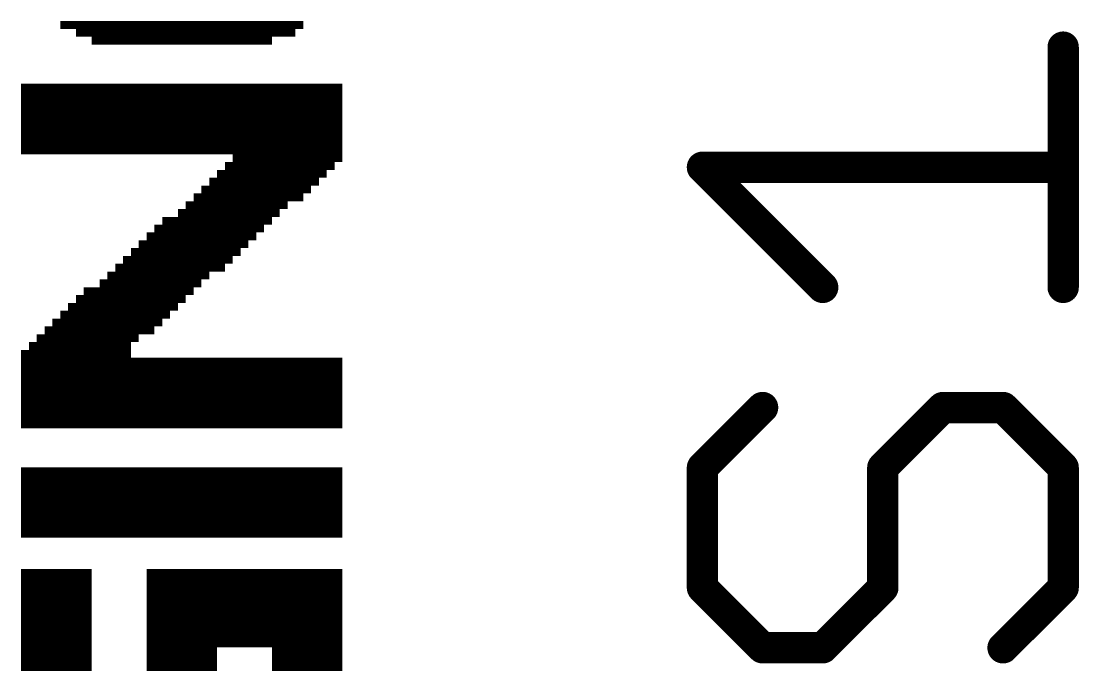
# Model space of a CAD drawing. Extents: x -15 to 107, y -79 to 1.
# Drawn here: x -11.43 to -8.001, y -21.869 to -19.761 of the extents above; entities that cross this region are included whole.
import ezdxf

# ---------------------------------------------------------------- set-up
doc = ezdxf.new("R2010")
doc.units = 0
doc.layers.add('21', color=253, linetype='CONTINUOUS')
doc.layers.add('51', color=253, linetype='CONTINUOUS')

# ---------------------------------------------------------------- blocks, each defined once
blk = doc.blocks.new('RECT')
blk.add_solid([(-0.5, -0.5), (0.5, -0.5), (-0.5, 0.5), (0.5, 0.5)])

msp = doc.modelspace()

# ---------------------------------------------------------------- linework, layer by layer
at = {"layer": '51', "const_width": 0.1016}
for points in [[(-8.0518, -20.6251), (-8.0518, -19.8455)], [(-8.8314, -20.6251), (-9.2212, -20.2353)], [(-9.2212, -20.2353), (-8.0518, -20.2353)], [(-9.0263, -21.0149), (-9.2212, -21.2098)], [(-8.6365, -21.2098), (-8.4416, -21.0149)], [(-8.4416, -21.0149), (-8.2467, -21.0149)], [(-8.2467, -21.0149), (-8.0518, -21.2098)], [(-9.2212, -21.2098), (-9.2212, -21.5996)], [(-8.6365, -21.5996), (-8.6365, -21.2098)], [(-8.0518, -21.2098), (-8.0518, -21.5996)], [(-9.2212, -21.5996), (-9.0263, -21.7945)], [(-8.8314, -21.7945), (-8.6365, -21.5996)], [(-8.0518, -21.5996), (-8.2467, -21.7945)], [(-9.0263, -21.7945), (-8.8314, -21.7945)]]:
    msp.add_lwpolyline(points, dxfattribs=at)
at = {"layer": '51', "const_width": 0.0508}
for points in [[(-8.0264, -19.8455, 1), (-8.0772, -19.8455)], [(-9.2032, -20.2174, 1), (-9.2392, -20.2533)], [(-9.2212, -20.2099, 1), (-9.2212, -20.2607)], [(-8.0518, -20.2607, 1), (-8.0518, -20.2099)], [(-8.8494, -20.6431, 1), (-8.8134, -20.6072)], [(-8.0772, -20.6251, 1), (-8.0264, -20.6251)], [(-9.0083, -21.0329, 1), (-9.0443, -20.997)], [(-8.4416, -20.9895, 1), (-8.4416, -21.0403)], [(-8.4236, -21.0329, 1), (-8.4596, -20.997)], [(-8.2287, -20.997, 1), (-8.2647, -21.0329)], [(-8.2467, -21.0403, 1), (-8.2467, -20.9895)], [(-9.1958, -21.2098, 1), (-9.2466, -21.2098)], [(-9.2392, -21.1919, 1), (-9.2032, -21.2278)], [(-8.6111, -21.2098, 1), (-8.6619, -21.2098)], [(-8.6545, -21.1919, 1), (-8.6185, -21.2278)], [(-8.0264, -21.2098, 1), (-8.0772, -21.2098)], [(-8.0698, -21.2278, 1), (-8.0338, -21.1919)], [(-9.2032, -21.5817, 1), (-9.2392, -21.6176)], [(-8.6185, -21.6176, 1), (-8.6545, -21.5817)], [(-8.0338, -21.6176, 1), (-8.0698, -21.5817)], [(-9.2466, -21.5996, 1), (-9.1958, -21.5996)], [(-8.6619, -21.5996, 1), (-8.6111, -21.5996)], [(-8.0772, -21.5996, 1), (-8.0264, -21.5996)], [(-9.0263, -21.7691, 1), (-9.0263, -21.8199)], [(-9.0443, -21.8125, 1), (-9.0083, -21.7766)], [(-8.8494, -21.7766, 1), (-8.8134, -21.8125)], [(-8.8314, -21.8199, 1), (-8.8314, -21.7691)], [(-8.2647, -21.7766, 1), (-8.2287, -21.8125)]]:
    msp.add_lwpolyline(points, format="xyb", dxfattribs=at)

# ---------------------------------------------------------------- block references
at = {"layer": '21', "xscale": 0.0254, "yscale": 0.0254, "rotation": 90}
for p in [(-11.2903, -19.7739), (-11.2649, -19.7739), (-11.2395, -19.7739), (-11.2141, -19.7739), (-11.1887, -19.7739), (-11.1633, -19.7739), (-11.1379, -19.7739), (-11.1125, -19.7739), (-11.0871, -19.7739), (-11.0617, -19.7739), (-11.0363, -19.7739), (-11.0109, -19.7739), (-10.9855, -19.7739), (-10.9601, -19.7739), (-10.9347, -19.7739), (-10.9093, -19.7739), (-10.8839, -19.7739), (-10.8585, -19.7739), (-10.8331, -19.7739), (-10.8077, -19.7739), (-10.7823, -19.7739), (-10.7569, -19.7739), (-10.7315, -19.7739), (-10.7061, -19.7739), (-10.6807, -19.7739), (-10.6553, -19.7739), (-10.6299, -19.7739), (-10.6045, -19.7739), (-10.5791, -19.7739), (-10.5537, -19.7739), (-10.5283, -19.7739), (-11.2395, -19.7993), (-11.2141, -19.7993), (-11.1887, -19.7993), (-11.1887, -19.8247), (-11.1633, -19.7993), (-11.1633, -19.8247), (-11.1379, -19.7993), (-11.1379, -19.8247), (-11.1125, -19.7993), (-11.1125, -19.8247), (-11.0871, -19.7993), (-11.0871, -19.8247), (-11.0617, -19.7993), (-11.0617, -19.8247), (-11.0363, -19.7993), (-11.0363, -19.8247), (-11.0109, -19.7993), (-11.0109, -19.8247), (-10.9855, -19.7993), (-10.9855, -19.8247), (-10.9601, -19.7993), (-10.9601, -19.8247), (-10.9347, -19.7993), (-10.9347, -19.8247), (-10.9093, -19.7993), (-10.9093, -19.8247), (-10.8839, -19.7993), (-10.8839, -19.8247), (-10.8585, -19.7993), (-10.8585, -19.8247), (-10.8331, -19.7993), (-10.8331, -19.8247), (-10.8077, -19.7993), (-10.8077, -19.8247), (-10.7823, -19.7993), (-10.7823, -19.8247), (-10.7569, -19.7993), (-10.7569, -19.8247), (-10.7315, -19.7993), (-10.7315, -19.8247), (-10.7061, -19.7993), (-10.7061, -19.8247), (-10.6807, -19.7993), (-10.6807, -19.8247), (-10.6553, -19.7993), (-10.6553, -19.8247), (-10.6299, -19.7993), (-10.6299, -19.8247), (-10.6045, -19.7993), (-10.5791, -19.7993), (-10.5537, -19.7993), (-11.4173, -19.9771), (-11.4173, -20.0025), (-11.3919, -19.9771), (-11.3919, -20.0025), (-11.3665, -19.9771), (-11.3665, -20.0025), (-11.3411, -19.9771), (-11.3411, -20.0025), (-11.3157, -19.9771), (-11.3157, -20.0025), (-11.2903, -19.9771), (-11.2903, -20.0025), (-11.2649, -19.9771), (-11.2649, -20.0025), (-11.2395, -19.9771), (-11.2395, -20.0025), (-11.2141, -19.9771), (-11.2141, -20.0025), (-11.1887, -19.9771), (-11.1887, -20.0025), (-11.1633, -19.9771), (-11.1633, -20.0025), (-11.1379, -19.9771), (-11.1379, -20.0025), (-11.1125, -19.9771), (-11.1125, -20.0025), (-11.0871, -19.9771), (-11.0871, -20.0025), (-11.0617, -19.9771), (-11.0617, -20.0025), (-11.0363, -19.9771), (-11.0363, -20.0025), (-11.0109, -19.9771), (-11.0109, -20.0025), (-10.9855, -19.9771), (-10.9855, -20.0025), (-10.9601, -19.9771), (-10.9601, -20.0025), (-10.9347, -19.9771), (-10.9347, -20.0025), (-10.9093, -19.9771), (-10.9093, -20.0025), (-10.8839, -19.9771), (-10.8839, -20.0025), (-10.8585, -19.9771), (-10.8585, -20.0025), (-10.8331, -19.9771), (-10.8331, -20.0025), (-10.8077, -19.9771), (-10.8077, -20.0025), (-10.7823, -19.9771), (-10.7823, -20.0025), (-10.7569, -19.9771), (-10.7569, -20.0025), (-10.7315, -19.9771), (-10.7315, -20.0025), (-10.7061, -19.9771), (-10.7061, -20.0025), (-10.6807, -19.9771), (-10.6807, -20.0025), (-10.6553, -19.9771), (-10.6553, -20.0025), (-10.6299, -19.9771), (-10.6299, -20.0025), (-10.6045, -19.9771), (-10.6045, -20.0025), (-10.5791, -19.9771), (-10.5791, -20.0025), (-10.5537, -19.9771), (-10.5537, -20.0025), (-10.5283, -19.9771), (-10.5283, -20.0025), (-10.5029, -19.9771), (-10.5029, -20.0025), (-10.4775, -19.9771), (-10.4775, -20.0025), (-10.4521, -19.9771), (-10.4521, -20.0025), (-10.4267, -19.9771), (-10.4267, -20.0025), (-10.4013, -19.9771), (-10.4013, -20.0025), (-11.4173, -20.0279), (-11.3919, -20.0279), (-11.3665, -20.0279), (-11.3411, -20.0279), (-11.3157, -20.0279), (-11.2903, -20.0279), (-11.2649, -20.0279), (-11.2395, -20.0279), (-11.2141, -20.0279), (-11.1887, -20.0279), (-11.1633, -20.0279), (-11.1379, -20.0279), (-11.1125, -20.0279), (-11.0871, -20.0279), (-11.0617, -20.0279), (-11.0363, -20.0279), (-11.0109, -20.0279), (-10.9855, -20.0279), (-10.9601, -20.0279), (-10.9347, -20.0279), (-10.9093, -20.0279), (-10.8839, -20.0279), (-10.8585, -20.0279), (-10.8331, -20.0279), (-10.8077, -20.0279), (-10.7823, -20.0279), (-10.7569, -20.0279), (-10.7315, -20.0279), (-10.7061, -20.0279), (-10.6807, -20.0279), (-10.6553, -20.0279), (-10.6299, -20.0279), (-10.6045, -20.0279), (-10.5791, -20.0279), (-10.5537, -20.0279), (-10.5283, -20.0279), (-10.5029, -20.0279), (-10.4775, -20.0279), (-10.4521, -20.0279), (-10.4267, -20.0279), (-10.4013, -20.0279), (-11.4173, -20.0533), (-11.3919, -20.0533), (-11.3665, -20.0533), (-11.3411, -20.0533), (-11.3157, -20.0533), (-11.2903, -20.0533), (-11.2649, -20.0533), (-11.2395, -20.0533), (-11.2141, -20.0533), (-11.1887, -20.0533), (-11.1633, -20.0533), (-11.1379, -20.0533), (-11.1125, -20.0533), (-11.0871, -20.0533), (-11.0617, -20.0533), (-11.0363, -20.0533), (-11.0109, -20.0533), (-10.9855, -20.0533), (-10.9601, -20.0533), (-10.9347, -20.0533), (-10.9093, -20.0533), (-10.8839, -20.0533), (-10.8585, -20.0533), (-10.8331, -20.0533), (-10.8077, -20.0533), (-10.7823, -20.0533), (-10.7569, -20.0533), (-10.7315, -20.0533), (-10.7061, -20.0533), (-10.6807, -20.0533), (-10.6553, -20.0533), (-10.6299, -20.0533), (-10.6045, -20.0533), (-10.5791, -20.0533), (-10.5537, -20.0533), (-10.5283, -20.0533), (-10.5029, -20.0533), (-10.4775, -20.0533), (-10.4521, -20.0533), (-10.4267, -20.0533), (-10.4013, -20.0533), (-11.4173, -20.0787), (-11.4173, -20.1041), (-11.3919, -20.0787), (-11.3919, -20.1041), (-11.3665, -20.0787), (-11.3665, -20.1041), (-11.3411, -20.0787), (-11.3411, -20.1041), (-11.3157, -20.0787), (-11.3157, -20.1041), (-11.2903, -20.0787), (-11.2903, -20.1041), (-11.2649, -20.0787), (-11.2649, -20.1041), (-11.2395, -20.0787), (-11.2395, -20.1041), (-11.2141, -20.0787), (-11.2141, -20.1041), (-11.1887, -20.0787), (-11.1887, -20.1041), (-11.1633, -20.0787), (-11.1633, -20.1041), (-11.1379, -20.0787), (-11.1379, -20.1041), (-11.1125, -20.0787), (-11.1125, -20.1041), (-11.0871, -20.0787), (-11.0871, -20.1041), (-11.0617, -20.0787), (-11.0617, -20.1041), (-11.0363, -20.0787), (-11.0363, -20.1041), (-11.0109, -20.0787), (-11.0109, -20.1041), (-10.9855, -20.0787), (-10.9855, -20.1041), (-10.9601, -20.0787), (-10.9601, -20.1041), (-10.9347, -20.0787), (-10.9347, -20.1041), (-10.9093, -20.0787), (-10.9093, -20.1041), (-10.8839, -20.0787), (-10.8839, -20.1041), (-10.8585, -20.0787), (-10.8585, -20.1041), (-10.8331, -20.0787), (-10.8331, -20.1041), (-10.8077, -20.0787), (-10.8077, -20.1041), (-10.7823, -20.0787), (-10.7823, -20.1041), (-10.7569, -20.0787), (-10.7569, -20.1041), (-10.7315, -20.0787), (-10.7315, -20.1041), (-10.7061, -20.0787), (-10.7061, -20.1041), (-10.6807, -20.0787), (-10.6807, -20.1041), (-10.6553, -20.0787), (-10.6553, -20.1041), (-10.6299, -20.0787), (-10.6299, -20.1041), (-10.6045, -20.0787), (-10.6045, -20.1041), (-10.5791, -20.0787), (-10.5791, -20.1041), (-10.5537, -20.0787), (-10.5537, -20.1041), (-10.5283, -20.0787), (-10.5283, -20.1041), (-10.5029, -20.0787), (-10.5029, -20.1041), (-10.4775, -20.0787), (-10.4775, -20.1041), (-10.4521, -20.0787), (-10.4521, -20.1041), (-10.4267, -20.0787), (-10.4267, -20.1041), (-10.4013, -20.0787), (-10.4013, -20.1041), (-11.4173, -20.1295), (-11.3919, -20.1295), (-11.3665, -20.1295), (-11.3411, -20.1295), (-11.3157, -20.1295), (-11.2903, -20.1295), (-11.2649, -20.1295), (-11.2395, -20.1295), (-11.2141, -20.1295), (-11.1887, -20.1295), (-11.1633, -20.1295), (-11.1379, -20.1295), (-11.1125, -20.1295), (-11.0871, -20.1295), (-11.0617, -20.1295), (-11.0363, -20.1295), (-11.0109, -20.1295), (-10.9855, -20.1295), (-10.9601, -20.1295), (-10.9347, -20.1295), (-10.9093, -20.1295), (-10.8839, -20.1295), (-10.8585, -20.1295), (-10.8331, -20.1295), (-10.8077, -20.1295), (-10.7823, -20.1295), (-10.7569, -20.1295), (-10.7315, -20.1295), (-10.7061, -20.1295), (-10.6807, -20.1295), (-10.6553, -20.1295), (-10.6299, -20.1295), (-10.6045, -20.1295), (-10.5791, -20.1295), (-10.5537, -20.1295), (-10.5283, -20.1295), (-10.5029, -20.1295), (-10.4775, -20.1295), (-10.4521, -20.1295), (-10.4267, -20.1295), (-10.4013, -20.1295), (-11.4173, -20.1549), (-11.3919, -20.1549), (-11.3665, -20.1549), (-11.3411, -20.1549), (-11.3157, -20.1549), (-11.2903, -20.1549), (-11.2649, -20.1549), (-11.2395, -20.1549), (-11.2141, -20.1549), (-11.1887, -20.1549), (-11.1633, -20.1549), (-11.1379, -20.1549), (-11.1125, -20.1549), (-11.0871, -20.1549), (-11.0617, -20.1549), (-11.0363, -20.1549), (-11.0109, -20.1549), (-10.9855, -20.1549), (-10.9601, -20.1549), (-10.9347, -20.1549), (-10.9093, -20.1549), (-10.8839, -20.1549), (-10.8585, -20.1549), (-10.8331, -20.1549), (-10.8077, -20.1549), (-10.7823, -20.1549), (-10.7569, -20.1549), (-10.7315, -20.1549), (-10.7061, -20.1549), (-10.6807, -20.1549), (-10.6553, -20.1549), (-10.6299, -20.1549), (-10.6045, -20.1549), (-10.5791, -20.1549), (-10.5537, -20.1549), (-10.5283, -20.1549), (-10.5029, -20.1549), (-10.4775, -20.1549), (-10.4521, -20.1549), (-10.4267, -20.1549), (-10.4013, -20.1549), (-11.4173, -20.1803), (-11.3919, -20.1803), (-11.3665, -20.1803), (-11.3411, -20.1803), (-11.3157, -20.1803), (-11.2903, -20.1803), (-11.2649, -20.1803), (-11.2395, -20.1803), (-11.2141, -20.1803), (-11.1887, -20.1803), (-11.1633, -20.1803), (-11.1379, -20.1803), (-11.1125, -20.1803), (-11.0871, -20.1803), (-11.0617, -20.1803), (-11.0363, -20.1803), (-11.0109, -20.1803), (-10.9855, -20.1803), (-10.9601, -20.1803), (-10.9347, -20.1803), (-10.9093, -20.1803), (-10.8839, -20.1803), (-10.8585, -20.1803), (-10.8331, -20.1803), (-10.8077, -20.1803), (-10.7823, -20.1803), (-10.7569, -20.1803), (-10.7315, -20.1803), (-10.7315, -20.2057), (-10.7061, -20.1803), (-10.7061, -20.2057), (-10.6807, -20.1803), (-10.6807, -20.2057), (-10.6553, -20.1803), (-10.6553, -20.2057), (-10.6299, -20.1803), (-10.6299, -20.2057), (-10.6045, -20.1803), (-10.6045, -20.2057), (-10.5791, -20.1803), (-10.5791, -20.2057), (-10.5537, -20.1803), (-10.5537, -20.2057), (-10.5283, -20.1803), (-10.5283, -20.2057), (-10.5029, -20.1803), (-10.5029, -20.2057), (-10.4775, -20.1803), (-10.4775, -20.2057), (-10.4521, -20.1803), (-10.4521, -20.2057), (-10.4267, -20.1803), (-10.4267, -20.2057), (-10.4013, -20.1803), (-10.4013, -20.2057), (-10.7569, -20.2311), (-10.7315, -20.2311), (-10.7061, -20.2311), (-10.6807, -20.2311), (-10.6553, -20.2311), (-10.6299, -20.2311), (-10.6045, -20.2311), (-10.5791, -20.2311), (-10.5537, -20.2311), (-10.5283, -20.2311), (-10.5029, -20.2311), (-10.4775, -20.2311), (-10.4521, -20.2311), (-10.4267, -20.2311), (-10.7823, -20.2565), (-10.7569, -20.2565), (-10.7315, -20.2565), (-10.7061, -20.2565), (-10.6807, -20.2565), (-10.6553, -20.2565), (-10.6299, -20.2565), (-10.6045, -20.2565), (-10.5791, -20.2565), (-10.5537, -20.2565), (-10.5283, -20.2565), (-10.5029, -20.2565), (-10.4775, -20.2565), (-10.4521, -20.2565), (-10.8331, -20.3073), (-10.8077, -20.2819), (-10.8077, -20.3073), (-10.7823, -20.2819), (-10.7823, -20.3073), (-10.7569, -20.2819), (-10.7569, -20.3073), (-10.7315, -20.2819), (-10.7315, -20.3073), (-10.7061, -20.2819), (-10.7061, -20.3073), (-10.6807, -20.2819), (-10.6807, -20.3073), (-10.6553, -20.2819), (-10.6553, -20.3073), (-10.6299, -20.2819), (-10.6299, -20.3073), (-10.6045, -20.2819), (-10.6045, -20.3073), (-10.5791, -20.2819), (-10.5791, -20.3073), (-10.5537, -20.2819), (-10.5537, -20.3073), (-10.5283, -20.2819), (-10.5283, -20.3073), (-10.5029, -20.2819), (-10.5029, -20.3073), (-10.4775, -20.2819), (-10.8585, -20.3327), (-10.8331, -20.3327), (-10.8077, -20.3327), (-10.7823, -20.3327), (-10.7569, -20.3327), (-10.7315, -20.3327), (-10.7061, -20.3327), (-10.6807, -20.3327), (-10.6553, -20.3327), (-10.6299, -20.3327), (-10.6045, -20.3327), (-10.5791, -20.3327), (-10.5537, -20.3327), (-10.5283, -20.3327), (-10.8839, -20.3581), (-10.8585, -20.3581), (-10.8331, -20.3581), (-10.8077, -20.3581), (-10.7823, -20.3581), (-10.7569, -20.3581), (-10.7315, -20.3581), (-10.7061, -20.3581), (-10.6807, -20.3581), (-10.6553, -20.3581), (-10.6299, -20.3581), (-10.6045, -20.3581), (-10.5791, -20.3581), (-10.9601, -20.4089), (-10.9347, -20.4089), (-10.9093, -20.3835), (-10.9093, -20.4089), (-10.8839, -20.3835), (-10.8839, -20.4089), (-10.8585, -20.3835), (-10.8585, -20.4089), (-10.8331, -20.3835), (-10.8331, -20.4089), (-10.8077, -20.3835), (-10.8077, -20.4089), (-10.7823, -20.3835), (-10.7823, -20.4089), (-10.7569, -20.3835), (-10.7569, -20.4089), (-10.7315, -20.3835), (-10.7315, -20.4089), (-10.7061, -20.3835), (-10.7061, -20.4089), (-10.6807, -20.3835), (-10.6807, -20.4089), (-10.6553, -20.3835), (-10.6553, -20.4089), (-10.6299, -20.3835), (-10.6299, -20.4089), (-10.6045, -20.3835), (-10.9855, -20.4343), (-10.9601, -20.4343), (-10.9347, -20.4343), (-10.9093, -20.4343), (-10.8839, -20.4343), (-10.8585, -20.4343), (-10.8331, -20.4343), (-10.8077, -20.4343), (-10.7823, -20.4343), (-10.7569, -20.4343), (-10.7315, -20.4343), (-10.7061, -20.4343), (-10.6807, -20.4343), (-10.6553, -20.4343), (-11.0109, -20.4597), (-10.9855, -20.4597), (-10.9601, -20.4597), (-10.9347, -20.4597), (-10.9093, -20.4597), (-10.8839, -20.4597), (-10.8585, -20.4597), (-10.8331, -20.4597), (-10.8077, -20.4597), (-10.7823, -20.4597), (-10.7569, -20.4597), (-10.7315, -20.4597), (-10.7061, -20.4597), (-10.6807, -20.4597), (-11.0617, -20.5105), (-11.0363, -20.4851), (-11.0363, -20.5105), (-11.0109, -20.4851), (-11.0109, -20.5105), (-10.9855, -20.4851), (-10.9855, -20.5105), (-10.9601, -20.4851), (-10.9601, -20.5105), (-10.9347, -20.4851), (-10.9347, -20.5105), (-10.9093, -20.4851), (-10.9093, -20.5105), (-10.8839, -20.4851), (-10.8839, -20.5105), (-10.8585, -20.4851), (-10.8585, -20.5105), (-10.8331, -20.4851), (-10.8331, -20.5105), (-10.8077, -20.4851), (-10.8077, -20.5105), (-10.7823, -20.4851), (-10.7823, -20.5105), (-10.7569, -20.4851), (-10.7569, -20.5105), (-10.7315, -20.4851), (-10.7315, -20.5105), (-10.7061, -20.4851), (-11.0871, -20.5359), (-11.0617, -20.5359), (-11.0363, -20.5359), (-11.0109, -20.5359), (-10.9855, -20.5359), (-10.9601, -20.5359), (-10.9347, -20.5359), (-10.9093, -20.5359), (-10.8839, -20.5359), (-10.8585, -20.5359), (-10.8331, -20.5359), (-10.8077, -20.5359), (-10.7823, -20.5359), (-10.7569, -20.5359), (-11.1379, -20.5867), (-11.1125, -20.5613), (-11.1125, -20.5867), (-11.0871, -20.5613), (-11.0871, -20.5867), (-11.0617, -20.5613), (-11.0617, -20.5867), (-11.0363, -20.5613), (-11.0363, -20.5867), (-11.0109, -20.5613), (-11.0109, -20.5867), (-10.9855, -20.5613), (-10.9855, -20.5867), (-10.9601, -20.5613), (-10.9601, -20.5867), (-10.9347, -20.5613), (-10.9347, -20.5867), (-10.9093, -20.5613), (-10.9093, -20.5867), (-10.8839, -20.5613), (-10.8839, -20.5867), (-10.8585, -20.5613), (-10.8585, -20.5867), (-10.8331, -20.5613), (-10.8331, -20.5867), (-10.8077, -20.5613), (-10.7823, -20.5613), (-11.1633, -20.6121), (-11.1379, -20.6121), (-11.1125, -20.6121), (-11.0871, -20.6121), (-11.0617, -20.6121), (-11.0363, -20.6121), (-11.0109, -20.6121), (-10.9855, -20.6121), (-10.9601, -20.6121), (-10.9347, -20.6121), (-10.9093, -20.6121), (-10.8839, -20.6121), (-10.8585, -20.6121), (-11.2141, -20.6375), (-11.1887, -20.6375), (-11.1633, -20.6375), (-11.1379, -20.6375), (-11.1125, -20.6375), (-11.0871, -20.6375), (-11.0617, -20.6375), (-11.0363, -20.6375), (-11.0109, -20.6375), (-10.9855, -20.6375), (-10.9601, -20.6375), (-10.9347, -20.6375), (-10.9093, -20.6375), (-10.8839, -20.6375), (-11.2649, -20.6883), (-11.2395, -20.6629), (-11.2395, -20.6883), (-11.2141, -20.6629), (-11.2141, -20.6883), (-11.1887, -20.6629), (-11.1887, -20.6883), (-11.1633, -20.6629), (-11.1633, -20.6883), (-11.1379, -20.6629), (-11.1379, -20.6883), (-11.1125, -20.6629), (-11.1125, -20.6883), (-11.0871, -20.6629), (-11.0871, -20.6883), (-11.0617, -20.6629), (-11.0617, -20.6883), (-11.0363, -20.6629), (-11.0363, -20.6883), (-11.0109, -20.6629), (-11.0109, -20.6883), (-10.9855, -20.6629), (-10.9855, -20.6883), (-10.9601, -20.6629), (-10.9601, -20.6883), (-10.9347, -20.6629), (-10.9347, -20.6883), (-10.9093, -20.6629), (-11.2903, -20.7137), (-11.2649, -20.7137), (-11.2395, -20.7137), (-11.2141, -20.7137), (-11.1887, -20.7137), (-11.1633, -20.7137), (-11.1379, -20.7137), (-11.1125, -20.7137), (-11.0871, -20.7137), (-11.0617, -20.7137), (-11.0363, -20.7137), (-11.0109, -20.7137), (-10.9855, -20.7137), (-10.9601, -20.7137), (-11.3157, -20.7391), (-11.2903, -20.7391), (-11.2649, -20.7391), (-11.2395, -20.7391), (-11.2141, -20.7391), (-11.1887, -20.7391), (-11.1633, -20.7391), (-11.1379, -20.7391), (-11.1125, -20.7391), (-11.0871, -20.7391), (-11.0617, -20.7391), (-11.0363, -20.7391), (-11.0109, -20.7391), (-10.9855, -20.7391), (-11.3665, -20.7899), (-11.3411, -20.7645), (-11.3411, -20.7899), (-11.3157, -20.7645), (-11.3157, -20.7899), (-11.2903, -20.7645), (-11.2903, -20.7899), (-11.2649, -20.7645), (-11.2649, -20.7899), (-11.2395, -20.7645), (-11.2395, -20.7899), (-11.2141, -20.7645), (-11.2141, -20.7899), (-11.1887, -20.7645), (-11.1887, -20.7899), (-11.1633, -20.7645), (-11.1633, -20.7899), (-11.1379, -20.7645), (-11.1379, -20.7899), (-11.1125, -20.7645), (-11.1125, -20.7899), (-11.0871, -20.7645), (-11.0871, -20.7899), (-11.0617, -20.7645), (-11.0617, -20.7899), (-11.0363, -20.7645), (-11.0109, -20.7645), (-11.3919, -20.8153), (-11.3665, -20.8153), (-11.3411, -20.8153), (-11.3157, -20.8153), (-11.2903, -20.8153), (-11.2649, -20.8153), (-11.2395, -20.8153), (-11.2141, -20.8153), (-11.1887, -20.8153), (-11.1633, -20.8153), (-11.1379, -20.8153), (-11.1125, -20.8153), (-11.0871, -20.8153), (-11.4173, -20.8407), (-11.3919, -20.8407), (-11.3665, -20.8407), (-11.3411, -20.8407), (-11.3157, -20.8407), (-11.2903, -20.8407), (-11.2649, -20.8407), (-11.2395, -20.8407), (-11.2141, -20.8407), (-11.1887, -20.8407), (-11.1633, -20.8407), (-11.1379, -20.8407), (-11.1125, -20.8407), (-11.0871, -20.8407), (-11.4173, -20.8661), (-11.4173, -20.8915), (-11.3919, -20.8661), (-11.3919, -20.8915), (-11.3665, -20.8661), (-11.3665, -20.8915), (-11.3411, -20.8661), (-11.3411, -20.8915), (-11.3157, -20.8661), (-11.3157, -20.8915), (-11.2903, -20.8661), (-11.2903, -20.8915), (-11.2649, -20.8661), (-11.2649, -20.8915), (-11.2395, -20.8661), (-11.2395, -20.8915), (-11.2141, -20.8661), (-11.2141, -20.8915), (-11.1887, -20.8661), (-11.1887, -20.8915), (-11.1633, -20.8661), (-11.1633, -20.8915), (-11.1379, -20.8661), (-11.1379, -20.8915), (-11.1125, -20.8661), (-11.1125, -20.8915), (-11.0871, -20.8661), (-11.0871, -20.8915), (-11.0617, -20.8661), (-11.0617, -20.8915), (-11.0363, -20.8661), (-11.0363, -20.8915), (-11.0109, -20.8661), (-11.0109, -20.8915), (-10.9855, -20.8661), (-10.9855, -20.8915), (-10.9601, -20.8661), (-10.9601, -20.8915), (-10.9347, -20.8661), (-10.9347, -20.8915), (-10.9093, -20.8661), (-10.9093, -20.8915), (-10.8839, -20.8661), (-10.8839, -20.8915), (-10.8585, -20.8661), (-10.8585, -20.8915), (-10.8331, -20.8661), (-10.8331, -20.8915), (-10.8077, -20.8661), (-10.8077, -20.8915), (-10.7823, -20.8661), (-10.7823, -20.8915), (-10.7569, -20.8661), (-10.7569, -20.8915), (-10.7315, -20.8661), (-10.7315, -20.8915), (-10.7061, -20.8661), (-10.7061, -20.8915), (-10.6807, -20.8661), (-10.6807, -20.8915), (-10.6553, -20.8661), (-10.6553, -20.8915), (-10.6299, -20.8661), (-10.6299, -20.8915), (-10.6045, -20.8661), (-10.6045, -20.8915), (-10.5791, -20.8661), (-10.5791, -20.8915), (-10.5537, -20.8661), (-10.5537, -20.8915), (-10.5283, -20.8661), (-10.5283, -20.8915), (-10.5029, -20.8661), (-10.5029, -20.8915), (-10.4775, -20.8661), (-10.4775, -20.8915), (-10.4521, -20.8661), (-10.4521, -20.8915), (-10.4267, -20.8661), (-10.4267, -20.8915), (-10.4013, -20.8661), (-10.4013, -20.8915), (-11.4173, -20.9169), (-11.3919, -20.9169), (-11.3665, -20.9169), (-11.3411, -20.9169), (-11.3157, -20.9169), (-11.2903, -20.9169), (-11.2649, -20.9169), (-11.2395, -20.9169), (-11.2141, -20.9169), (-11.1887, -20.9169), (-11.1633, -20.9169), (-11.1379, -20.9169), (-11.1125, -20.9169), (-11.0871, -20.9169), (-11.0617, -20.9169), (-11.0363, -20.9169), (-11.0109, -20.9169), (-10.9855, -20.9169), (-10.9601, -20.9169), (-10.9347, -20.9169), (-10.9093, -20.9169), (-10.8839, -20.9169), (-10.8585, -20.9169), (-10.8331, -20.9169), (-10.8077, -20.9169), (-10.7823, -20.9169), (-10.7569, -20.9169), (-10.7315, -20.9169), (-10.7061, -20.9169), (-10.6807, -20.9169), (-10.6553, -20.9169), (-10.6299, -20.9169), (-10.6045, -20.9169), (-10.5791, -20.9169), (-10.5537, -20.9169), (-10.5283, -20.9169), (-10.5029, -20.9169), (-10.4775, -20.9169), (-10.4521, -20.9169), (-10.4267, -20.9169), (-10.4013, -20.9169), (-11.4173, -20.9423), (-11.3919, -20.9423), (-11.3665, -20.9423), (-11.3411, -20.9423), (-11.3157, -20.9423), (-11.2903, -20.9423), (-11.2649, -20.9423), (-11.2395, -20.9423), (-11.2141, -20.9423), (-11.1887, -20.9423), (-11.1633, -20.9423), (-11.1379, -20.9423), (-11.1125, -20.9423), (-11.0871, -20.9423), (-11.0617, -20.9423), (-11.0363, -20.9423), (-11.0109, -20.9423), (-10.9855, -20.9423), (-10.9601, -20.9423), (-10.9347, -20.9423), (-10.9093, -20.9423), (-10.8839, -20.9423), (-10.8585, -20.9423), (-10.8331, -20.9423), (-10.8077, -20.9423), (-10.7823, -20.9423), (-10.7569, -20.9423), (-10.7315, -20.9423), (-10.7061, -20.9423), (-10.6807, -20.9423), (-10.6553, -20.9423), (-10.6299, -20.9423), (-10.6045, -20.9423), (-10.5791, -20.9423), (-10.5537, -20.9423), (-10.5283, -20.9423), (-10.5029, -20.9423), (-10.4775, -20.9423), (-10.4521, -20.9423), (-10.4267, -20.9423), (-10.4013, -20.9423), (-11.4173, -20.9677), (-11.4173, -20.9931), (-11.3919, -20.9677), (-11.3919, -20.9931), (-11.3665, -20.9677), (-11.3665, -20.9931), (-11.3411, -20.9677), (-11.3411, -20.9931), (-11.3157, -20.9677), (-11.3157, -20.9931), (-11.2903, -20.9677), (-11.2903, -20.9931), (-11.2649, -20.9677), (-11.2649, -20.9931), (-11.2395, -20.9677), (-11.2395, -20.9931), (-11.2141, -20.9677), (-11.2141, -20.9931), (-11.1887, -20.9677), (-11.1887, -20.9931), (-11.1633, -20.9677), (-11.1633, -20.9931), (-11.1379, -20.9677), (-11.1379, -20.9931), (-11.1125, -20.9677), (-11.1125, -20.9931), (-11.0871, -20.9677), (-11.0871, -20.9931), (-11.0617, -20.9677), (-11.0617, -20.9931), (-11.0363, -20.9677), (-11.0363, -20.9931), (-11.0109, -20.9677), (-11.0109, -20.9931), (-10.9855, -20.9677), (-10.9855, -20.9931), (-10.9601, -20.9677), (-10.9601, -20.9931), (-10.9347, -20.9677), (-10.9347, -20.9931), (-10.9093, -20.9677), (-10.9093, -20.9931), (-10.8839, -20.9677), (-10.8839, -20.9931), (-10.8585, -20.9677), (-10.8585, -20.9931), (-10.8331, -20.9677), (-10.8331, -20.9931), (-10.8077, -20.9677), (-10.8077, -20.9931), (-10.7823, -20.9677), (-10.7823, -20.9931), (-10.7569, -20.9677), (-10.7569, -20.9931), (-10.7315, -20.9677), (-10.7315, -20.9931), (-10.7061, -20.9677), (-10.7061, -20.9931), (-10.6807, -20.9677), (-10.6807, -20.9931), (-10.6553, -20.9677), (-10.6553, -20.9931), (-10.6299, -20.9677), (-10.6299, -20.9931), (-10.6045, -20.9677), (-10.6045, -20.9931), (-10.5791, -20.9677), (-10.5791, -20.9931), (-10.5537, -20.9677), (-10.5537, -20.9931), (-10.5283, -20.9677), (-10.5283, -20.9931), (-10.5029, -20.9677), (-10.5029, -20.9931), (-10.4775, -20.9677), (-10.4775, -20.9931), (-10.4521, -20.9677), (-10.4521, -20.9931), (-10.4267, -20.9677), (-10.4267, -20.9931), (-10.4013, -20.9677), (-10.4013, -20.9931), (-11.4173, -21.0185), (-11.3919, -21.0185), (-11.3665, -21.0185), (-11.3411, -21.0185), (-11.3157, -21.0185), (-11.2903, -21.0185), (-11.2649, -21.0185), (-11.2395, -21.0185), (-11.2141, -21.0185), (-11.1887, -21.0185), (-11.1633, -21.0185), (-11.1379, -21.0185), (-11.1125, -21.0185), (-11.0871, -21.0185), (-11.0617, -21.0185), (-11.0363, -21.0185), (-11.0109, -21.0185), (-10.9855, -21.0185), (-10.9601, -21.0185), (-10.9347, -21.0185), (-10.9093, -21.0185), (-10.8839, -21.0185), (-10.8585, -21.0185), (-10.8331, -21.0185), (-10.8077, -21.0185), (-10.7823, -21.0185), (-10.7569, -21.0185), (-10.7315, -21.0185), (-10.7061, -21.0185), (-10.6807, -21.0185), (-10.6553, -21.0185), (-10.6299, -21.0185), (-10.6045, -21.0185), (-10.5791, -21.0185), (-10.5537, -21.0185), (-10.5283, -21.0185), (-10.5029, -21.0185), (-10.4775, -21.0185), (-10.4521, -21.0185), (-10.4267, -21.0185), (-10.4013, -21.0185), (-11.4173, -21.0439), (-11.3919, -21.0439), (-11.3665, -21.0439), (-11.3411, -21.0439), (-11.3157, -21.0439), (-11.2903, -21.0439), (-11.2649, -21.0439), (-11.2395, -21.0439), (-11.2141, -21.0439), (-11.1887, -21.0439), (-11.1633, -21.0439), (-11.1379, -21.0439), (-11.1125, -21.0439), (-11.0871, -21.0439), (-11.0617, -21.0439), (-11.0363, -21.0439), (-11.0109, -21.0439), (-10.9855, -21.0439), (-10.9601, -21.0439), (-10.9347, -21.0439), (-10.9093, -21.0439), (-10.8839, -21.0439), (-10.8585, -21.0439), (-10.8331, -21.0439), (-10.8077, -21.0439), (-10.7823, -21.0439), (-10.7569, -21.0439), (-10.7315, -21.0439), (-10.7061, -21.0439), (-10.6807, -21.0439), (-10.6553, -21.0439), (-10.6299, -21.0439), (-10.6045, -21.0439), (-10.5791, -21.0439), (-10.5537, -21.0439), (-10.5283, -21.0439), (-10.5029, -21.0439), (-10.4775, -21.0439), (-10.4521, -21.0439), (-10.4267, -21.0439), (-10.4013, -21.0439), (-11.4173, -21.0693), (-11.3919, -21.0693), (-11.3665, -21.0693), (-11.3411, -21.0693), (-11.3157, -21.0693), (-11.2903, -21.0693), (-11.2649, -21.0693), (-11.2395, -21.0693), (-11.2141, -21.0693), (-11.1887, -21.0693), (-11.1633, -21.0693), (-11.1379, -21.0693), (-11.1125, -21.0693), (-11.0871, -21.0693), (-11.0617, -21.0693), (-11.0363, -21.0693), (-11.0109, -21.0693), (-10.9855, -21.0693), (-10.9601, -21.0693), (-10.9347, -21.0693), (-10.9093, -21.0693), (-10.8839, -21.0693), (-10.8585, -21.0693), (-10.8331, -21.0693), (-10.8077, -21.0693), (-10.7823, -21.0693), (-10.7569, -21.0693), (-10.7315, -21.0693), (-10.7061, -21.0693), (-10.6807, -21.0693), (-10.6553, -21.0693), (-10.6299, -21.0693), (-10.6045, -21.0693), (-10.5791, -21.0693), (-10.5537, -21.0693), (-10.5283, -21.0693), (-10.5029, -21.0693), (-10.4775, -21.0693), (-10.4521, -21.0693), (-10.4267, -21.0693), (-10.4013, -21.0693), (-11.4173, -21.2217), (-11.3919, -21.2217), (-11.3665, -21.2217), (-11.3411, -21.2217), (-11.3157, -21.2217), (-11.2903, -21.2217), (-11.2649, -21.2217), (-11.2395, -21.2217), (-11.2141, -21.2217), (-11.1887, -21.2217), (-11.1633, -21.2217), (-11.1379, -21.2217), (-11.1125, -21.2217), (-11.0871, -21.2217), (-11.0617, -21.2217), (-11.0363, -21.2217), (-11.0109, -21.2217), (-10.9855, -21.2217), (-10.9601, -21.2217), (-10.9347, -21.2217), (-10.9093, -21.2217), (-10.8839, -21.2217), (-10.8585, -21.2217), (-10.8331, -21.2217), (-10.8077, -21.2217), (-10.7823, -21.2217), (-10.7569, -21.2217), (-10.7315, -21.2217), (-10.7061, -21.2217), (-10.6807, -21.2217), (-10.6553, -21.2217), (-10.6299, -21.2217), (-10.6045, -21.2217), (-10.5791, -21.2217), (-10.5537, -21.2217), (-10.5283, -21.2217), (-10.5029, -21.2217), (-10.4775, -21.2217), (-10.4521, -21.2217), (-10.4267, -21.2217), (-10.4013, -21.2217), (-11.4173, -21.2471), (-11.4173, -21.2725), (-11.3919, -21.2471), (-11.3919, -21.2725), (-11.3665, -21.2471), (-11.3665, -21.2725), (-11.3411, -21.2471), (-11.3411, -21.2725), (-11.3157, -21.2471), (-11.3157, -21.2725), (-11.2903, -21.2471), (-11.2903, -21.2725), (-11.2649, -21.2471), (-11.2649, -21.2725), (-11.2395, -21.2471), (-11.2395, -21.2725), (-11.2141, -21.2471), (-11.2141, -21.2725), (-11.1887, -21.2471), (-11.1887, -21.2725), (-11.1633, -21.2471), (-11.1633, -21.2725), (-11.1379, -21.2471), (-11.1379, -21.2725), (-11.1125, -21.2471), (-11.1125, -21.2725), (-11.0871, -21.2471), (-11.0871, -21.2725), (-11.0617, -21.2471), (-11.0617, -21.2725), (-11.0363, -21.2471), (-11.0363, -21.2725), (-11.0109, -21.2471), (-11.0109, -21.2725), (-10.9855, -21.2471), (-10.9855, -21.2725), (-10.9601, -21.2471), (-10.9601, -21.2725), (-10.9347, -21.2471), (-10.9347, -21.2725), (-10.9093, -21.2471), (-10.9093, -21.2725), (-10.8839, -21.2471), (-10.8839, -21.2725), (-10.8585, -21.2471), (-10.8585, -21.2725), (-10.8331, -21.2471), (-10.8331, -21.2725), (-10.8077, -21.2471), (-10.8077, -21.2725), (-10.7823, -21.2471), (-10.7823, -21.2725), (-10.7569, -21.2471), (-10.7569, -21.2725), (-10.7315, -21.2471), (-10.7315, -21.2725), (-10.7061, -21.2471), (-10.7061, -21.2725), (-10.6807, -21.2471), (-10.6807, -21.2725), (-10.6553, -21.2471), (-10.6553, -21.2725), (-10.6299, -21.2471), (-10.6299, -21.2725), (-10.6045, -21.2471), (-10.6045, -21.2725), (-10.5791, -21.2471), (-10.5791, -21.2725), (-10.5537, -21.2471), (-10.5537, -21.2725), (-10.5283, -21.2471), (-10.5283, -21.2725), (-10.5029, -21.2471), (-10.5029, -21.2725), (-10.4775, -21.2471), (-10.4775, -21.2725), (-10.4521, -21.2471), (-10.4521, -21.2725), (-10.4267, -21.2471), (-10.4267, -21.2725), (-10.4013, -21.2471), (-10.4013, -21.2725), (-11.4173, -21.2979), (-11.3919, -21.2979), (-11.3665, -21.2979), (-11.3411, -21.2979), (-11.3157, -21.2979), (-11.2903, -21.2979), (-11.2649, -21.2979), (-11.2395, -21.2979), (-11.2141, -21.2979), (-11.1887, -21.2979), (-11.1633, -21.2979), (-11.1379, -21.2979), (-11.1125, -21.2979), (-11.0871, -21.2979), (-11.0617, -21.2979), (-11.0363, -21.2979), (-11.0109, -21.2979), (-10.9855, -21.2979), (-10.9601, -21.2979), (-10.9347, -21.2979), (-10.9093, -21.2979), (-10.8839, -21.2979), (-10.8585, -21.2979), (-10.8331, -21.2979), (-10.8077, -21.2979), (-10.7823, -21.2979), (-10.7569, -21.2979), (-10.7315, -21.2979), (-10.7061, -21.2979), (-10.6807, -21.2979), (-10.6553, -21.2979), (-10.6299, -21.2979), (-10.6045, -21.2979), (-10.5791, -21.2979), (-10.5537, -21.2979), (-10.5283, -21.2979), (-10.5029, -21.2979), (-10.4775, -21.2979), (-10.4521, -21.2979), (-10.4267, -21.2979), (-10.4013, -21.2979), (-11.4173, -21.3233), (-11.3919, -21.3233), (-11.3665, -21.3233), (-11.3411, -21.3233), (-11.3157, -21.3233), (-11.2903, -21.3233), (-11.2649, -21.3233), (-11.2395, -21.3233), (-11.2141, -21.3233), (-11.1887, -21.3233), (-11.1633, -21.3233), (-11.1379, -21.3233), (-11.1125, -21.3233), (-11.0871, -21.3233), (-11.0617, -21.3233), (-11.0363, -21.3233), (-11.0109, -21.3233), (-10.9855, -21.3233), (-10.9601, -21.3233), (-10.9347, -21.3233), (-10.9093, -21.3233), (-10.8839, -21.3233), (-10.8585, -21.3233), (-10.8331, -21.3233), (-10.8077, -21.3233), (-10.7823, -21.3233), (-10.7569, -21.3233), (-10.7315, -21.3233), (-10.7061, -21.3233), (-10.6807, -21.3233), (-10.6553, -21.3233), (-10.6299, -21.3233), (-10.6045, -21.3233), (-10.5791, -21.3233), (-10.5537, -21.3233), (-10.5283, -21.3233), (-10.5029, -21.3233), (-10.4775, -21.3233), (-10.4521, -21.3233), (-10.4267, -21.3233), (-10.4013, -21.3233), (-11.4173, -21.3487), (-11.4173, -21.3741), (-11.3919, -21.3487), (-11.3919, -21.3741), (-11.3665, -21.3487), (-11.3665, -21.3741), (-11.3411, -21.3487), (-11.3411, -21.3741), (-11.3157, -21.3487), (-11.3157, -21.3741), (-11.2903, -21.3487), (-11.2903, -21.3741), (-11.2649, -21.3487), (-11.2649, -21.3741), (-11.2395, -21.3487), (-11.2395, -21.3741), (-11.2141, -21.3487), (-11.2141, -21.3741), (-11.1887, -21.3487), (-11.1887, -21.3741), (-11.1633, -21.3487), (-11.1633, -21.3741), (-11.1379, -21.3487), (-11.1379, -21.3741), (-11.1125, -21.3487), (-11.1125, -21.3741), (-11.0871, -21.3487), (-11.0871, -21.3741), (-11.0617, -21.3487), (-11.0617, -21.3741), (-11.0363, -21.3487), (-11.0363, -21.3741), (-11.0109, -21.3487), (-11.0109, -21.3741), (-10.9855, -21.3487), (-10.9855, -21.3741), (-10.9601, -21.3487), (-10.9601, -21.3741), (-10.9347, -21.3487), (-10.9347, -21.3741), (-10.9093, -21.3487), (-10.9093, -21.3741), (-10.8839, -21.3487), (-10.8839, -21.3741), (-10.8585, -21.3487), (-10.8585, -21.3741), (-10.8331, -21.3487), (-10.8331, -21.3741), (-10.8077, -21.3487), (-10.8077, -21.3741), (-10.7823, -21.3487), (-10.7823, -21.3741), (-10.7569, -21.3487), (-10.7569, -21.3741), (-10.7315, -21.3487), (-10.7315, -21.3741), (-10.7061, -21.3487), (-10.7061, -21.3741), (-10.6807, -21.3487), (-10.6807, -21.3741), (-10.6553, -21.3487), (-10.6553, -21.3741), (-10.6299, -21.3487), (-10.6299, -21.3741), (-10.6045, -21.3487), (-10.6045, -21.3741), (-10.5791, -21.3487), (-10.5791, -21.3741), (-10.5537, -21.3487), (-10.5537, -21.3741), (-10.5283, -21.3487), (-10.5283, -21.3741), (-10.5029, -21.3487), (-10.5029, -21.3741), (-10.4775, -21.3487), (-10.4775, -21.3741), (-10.4521, -21.3487), (-10.4521, -21.3741), (-10.4267, -21.3487), (-10.4267, -21.3741), (-10.4013, -21.3487), (-10.4013, -21.3741), (-11.4173, -21.3995), (-11.3919, -21.3995), (-11.3665, -21.3995), (-11.3411, -21.3995), (-11.3157, -21.3995), (-11.2903, -21.3995), (-11.2649, -21.3995), (-11.2395, -21.3995), (-11.2141, -21.3995), (-11.1887, -21.3995), (-11.1633, -21.3995), (-11.1379, -21.3995), (-11.1125, -21.3995), (-11.0871, -21.3995), (-11.0617, -21.3995), (-11.0363, -21.3995), (-11.0109, -21.3995), (-10.9855, -21.3995), (-10.9601, -21.3995), (-10.9347, -21.3995), (-10.9093, -21.3995), (-10.8839, -21.3995), (-10.8585, -21.3995), (-10.8331, -21.3995), (-10.8077, -21.3995), (-10.7823, -21.3995), (-10.7569, -21.3995), (-10.7315, -21.3995), (-10.7061, -21.3995), (-10.6807, -21.3995), (-10.6553, -21.3995), (-10.6299, -21.3995), (-10.6045, -21.3995), (-10.5791, -21.3995), (-10.5537, -21.3995), (-10.5283, -21.3995), (-10.5029, -21.3995), (-10.4775, -21.3995), (-10.4521, -21.3995), (-10.4267, -21.3995), (-10.4013, -21.3995), (-11.4173, -21.4249), (-11.3919, -21.4249), (-11.3665, -21.4249), (-11.3411, -21.4249), (-11.3157, -21.4249), (-11.2903, -21.4249), (-11.2649, -21.4249), (-11.2395, -21.4249), (-11.2141, -21.4249), (-11.1887, -21.4249), (-11.1633, -21.4249), (-11.1379, -21.4249), (-11.1125, -21.4249), (-11.0871, -21.4249), (-11.0617, -21.4249), (-11.0363, -21.4249), (-11.0109, -21.4249), (-10.9855, -21.4249), (-10.9601, -21.4249), (-10.9347, -21.4249), (-10.9093, -21.4249), (-10.8839, -21.4249), (-10.8585, -21.4249), (-10.8331, -21.4249), (-10.8077, -21.4249), (-10.7823, -21.4249), (-10.7569, -21.4249), (-10.7315, -21.4249), (-10.7061, -21.4249), (-10.6807, -21.4249), (-10.6553, -21.4249), (-10.6299, -21.4249), (-10.6045, -21.4249), (-10.5791, -21.4249), (-10.5537, -21.4249), (-10.5283, -21.4249), (-10.5029, -21.4249), (-10.4775, -21.4249), (-10.4521, -21.4249), (-10.4267, -21.4249), (-10.4013, -21.4249), (-11.4173, -21.5519), (-11.4173, -21.5773), (-11.3919, -21.5519), (-11.3919, -21.5773), (-11.3665, -21.5519), (-11.3665, -21.5773), (-11.3411, -21.5519), (-11.3411, -21.5773), (-11.3157, -21.5519), (-11.3157, -21.5773), (-11.2903, -21.5519), (-11.2903, -21.5773), (-11.2649, -21.5519), (-11.2649, -21.5773), (-11.2395, -21.5519), (-11.2395, -21.5773), (-11.2141, -21.5519), (-11.2141, -21.5773), (-11.0109, -21.5519), (-11.0109, -21.5773), (-10.9855, -21.5519), (-10.9855, -21.5773), (-10.9601, -21.5519), (-10.9601, -21.5773), (-10.9347, -21.5519), (-10.9347, -21.5773), (-10.9093, -21.5519), (-10.9093, -21.5773), (-10.8839, -21.5519), (-10.8839, -21.5773), (-10.8585, -21.5519), (-10.8585, -21.5773), (-10.8331, -21.5519), (-10.8331, -21.5773), (-10.8077, -21.5519), (-10.8077, -21.5773), (-10.7823, -21.5519), (-10.7823, -21.5773), (-10.7569, -21.5519), (-10.7569, -21.5773), (-10.7315, -21.5519), (-10.7315, -21.5773), (-10.7061, -21.5519), (-10.7061, -21.5773), (-10.6807, -21.5519), (-10.6807, -21.5773), (-10.6553, -21.5519), (-10.6553, -21.5773), (-10.6299, -21.5519), (-10.6299, -21.5773), (-10.6045, -21.5519), (-10.6045, -21.5773), (-10.5791, -21.5519), (-10.5791, -21.5773), (-10.5537, -21.5519), (-10.5537, -21.5773), (-10.5283, -21.5519), (-10.5283, -21.5773), (-10.5029, -21.5519), (-10.5029, -21.5773), (-10.4775, -21.5519), (-10.4775, -21.5773), (-10.4521, -21.5519), (-10.4521, -21.5773), (-10.4267, -21.5519), (-10.4267, -21.5773), (-10.4013, -21.5519), (-10.4013, -21.5773), (-11.4173, -21.6027), (-11.3919, -21.6027), (-11.3665, -21.6027), (-11.3411, -21.6027), (-11.3157, -21.6027), (-11.2903, -21.6027), (-11.2649, -21.6027), (-11.2395, -21.6027), (-11.2141, -21.6027), (-11.0109, -21.6027), (-10.9855, -21.6027), (-10.9601, -21.6027), (-10.9347, -21.6027), (-10.9093, -21.6027), (-10.8839, -21.6027), (-10.8585, -21.6027), (-10.8331, -21.6027), (-10.8077, -21.6027), (-10.7823, -21.6027), (-10.7569, -21.6027), (-10.7315, -21.6027), (-10.7061, -21.6027), (-10.6807, -21.6027), (-10.6553, -21.6027), (-10.6299, -21.6027), (-10.6045, -21.6027), (-10.5791, -21.6027), (-10.5537, -21.6027), (-10.5283, -21.6027), (-10.5029, -21.6027), (-10.4775, -21.6027), (-10.4521, -21.6027), (-10.4267, -21.6027), (-10.4013, -21.6027), (-11.4173, -21.6281), (-11.3919, -21.6281), (-11.3665, -21.6281), (-11.3411, -21.6281), (-11.3157, -21.6281), (-11.2903, -21.6281), (-11.2649, -21.6281), (-11.2395, -21.6281), (-11.2141, -21.6281), (-11.0109, -21.6281), (-10.9855, -21.6281), (-10.9601, -21.6281), (-10.9347, -21.6281), (-10.9093, -21.6281), (-10.8839, -21.6281), (-10.8585, -21.6281), (-10.8331, -21.6281), (-10.8077, -21.6281), (-10.7823, -21.6281), (-10.7569, -21.6281), (-10.7315, -21.6281), (-10.7061, -21.6281), (-10.6807, -21.6281), (-10.6553, -21.6281), (-10.6299, -21.6281), (-10.6045, -21.6281), (-10.5791, -21.6281), (-10.5537, -21.6281), (-10.5283, -21.6281), (-10.5029, -21.6281), (-10.4775, -21.6281), (-10.4521, -21.6281), (-10.4267, -21.6281), (-10.4013, -21.6281), (-11.4173, -21.6535), (-11.4173, -21.6789), (-11.3919, -21.6535), (-11.3919, -21.6789), (-11.3665, -21.6535), (-11.3665, -21.6789), (-11.3411, -21.6535), (-11.3411, -21.6789), (-11.3157, -21.6535), (-11.3157, -21.6789), (-11.2903, -21.6535), (-11.2903, -21.6789), (-11.2649, -21.6535), (-11.2649, -21.6789), (-11.2395, -21.6535), (-11.2395, -21.6789), (-11.2141, -21.6535), (-11.2141, -21.6789), (-11.0109, -21.6535), (-11.0109, -21.6789), (-10.9855, -21.6535), (-10.9855, -21.6789), (-10.9601, -21.6535), (-10.9601, -21.6789), (-10.9347, -21.6535), (-10.9347, -21.6789), (-10.9093, -21.6535), (-10.9093, -21.6789), (-10.8839, -21.6535), (-10.8839, -21.6789), (-10.8585, -21.6535), (-10.8585, -21.6789), (-10.8331, -21.6535), (-10.8331, -21.6789), (-10.8077, -21.6535), (-10.8077, -21.6789), (-10.7823, -21.6535), (-10.7823, -21.6789), (-10.7569, -21.6535), (-10.7569, -21.6789), (-10.7315, -21.6535), (-10.7315, -21.6789), (-10.7061, -21.6535), (-10.7061, -21.6789), (-10.6807, -21.6535), (-10.6807, -21.6789), (-10.6553, -21.6535), (-10.6553, -21.6789), (-10.6299, -21.6535), (-10.6299, -21.6789), (-10.6045, -21.6535), (-10.6045, -21.6789), (-10.5791, -21.6535), (-10.5791, -21.6789), (-10.5537, -21.6535), (-10.5537, -21.6789), (-10.5283, -21.6535), (-10.5283, -21.6789), (-10.5029, -21.6535), (-10.5029, -21.6789), (-10.4775, -21.6535), (-10.4775, -21.6789), (-10.4521, -21.6535), (-10.4521, -21.6789), (-10.4267, -21.6535), (-10.4267, -21.6789), (-10.4013, -21.6535), (-10.4013, -21.6789), (-11.4173, -21.7043), (-11.3919, -21.7043), (-11.3665, -21.7043), (-11.3411, -21.7043), (-11.3157, -21.7043), (-11.2903, -21.7043), (-11.2649, -21.7043), (-11.2395, -21.7043), (-11.2141, -21.7043), (-11.0109, -21.7043), (-10.9855, -21.7043), (-10.9601, -21.7043), (-10.9347, -21.7043), (-10.9093, -21.7043), (-10.8839, -21.7043), (-10.8585, -21.7043), (-10.8331, -21.7043), (-10.8077, -21.7043), (-10.7823, -21.7043), (-10.7569, -21.7043), (-10.7315, -21.7043), (-10.7061, -21.7043), (-10.6807, -21.7043), (-10.6553, -21.7043), (-10.6299, -21.7043), (-10.6045, -21.7043), (-10.5791, -21.7043), (-10.5537, -21.7043), (-10.5283, -21.7043), (-10.5029, -21.7043), (-10.4775, -21.7043), (-10.4521, -21.7043), (-10.4267, -21.7043), (-10.4013, -21.7043), (-11.4173, -21.7297), (-11.3919, -21.7297), (-11.3665, -21.7297), (-11.3411, -21.7297), (-11.3157, -21.7297), (-11.2903, -21.7297), (-11.2649, -21.7297), (-11.2395, -21.7297), (-11.2141, -21.7297), (-11.0109, -21.7297), (-10.9855, -21.7297), (-10.9601, -21.7297), (-10.9347, -21.7297), (-10.9093, -21.7297), (-10.8839, -21.7297), (-10.8585, -21.7297), (-10.8331, -21.7297), (-10.8077, -21.7297), (-10.7823, -21.7297), (-10.7569, -21.7297), (-10.7315, -21.7297), (-10.7061, -21.7297), (-10.6807, -21.7297), (-10.6553, -21.7297), (-10.6299, -21.7297), (-10.6045, -21.7297), (-10.5791, -21.7297), (-10.5537, -21.7297), (-10.5283, -21.7297), (-10.5029, -21.7297), (-10.4775, -21.7297), (-10.4521, -21.7297), (-10.4267, -21.7297), (-10.4013, -21.7297), (-11.4173, -21.7551), (-11.4173, -21.7805), (-11.3919, -21.7551), (-11.3919, -21.7805), (-11.3665, -21.7551), (-11.3665, -21.7805), (-11.3411, -21.7551), (-11.3411, -21.7805), (-11.3157, -21.7551), (-11.3157, -21.7805), (-11.2903, -21.7551), (-11.2903, -21.7805), (-11.2649, -21.7551), (-11.2649, -21.7805), (-11.2395, -21.7551), (-11.2395, -21.7805), (-11.2141, -21.7551), (-11.2141, -21.7805), (-11.0109, -21.7551), (-11.0109, -21.7805), (-10.9855, -21.7551), (-10.9855, -21.7805), (-10.9601, -21.7551), (-10.9601, -21.7805), (-10.9347, -21.7551), (-10.9347, -21.7805), (-10.9093, -21.7551), (-10.9093, -21.7805), (-10.8839, -21.7551), (-10.8839, -21.7805), (-10.8585, -21.7551), (-10.8585, -21.7805), (-10.8331, -21.7551), (-10.8331, -21.7805), (-10.8077, -21.7551), (-10.8077, -21.7805), (-10.7823, -21.7551), (-10.7823, -21.7805), (-10.7569, -21.7551), (-10.7569, -21.7805), (-10.7315, -21.7551), (-10.7315, -21.7805), (-10.7061, -21.7551), (-10.7061, -21.7805), (-10.6807, -21.7551), (-10.6807, -21.7805), (-10.6553, -21.7551), (-10.6553, -21.7805), (-10.6299, -21.7551), (-10.6299, -21.7805), (-10.6045, -21.7551), (-10.6045, -21.7805), (-10.5791, -21.7551), (-10.5791, -21.7805), (-10.5537, -21.7551), (-10.5537, -21.7805), (-10.5283, -21.7551), (-10.5283, -21.7805), (-10.5029, -21.7551), (-10.5029, -21.7805), (-10.4775, -21.7551), (-10.4775, -21.7805), (-10.4521, -21.7551), (-10.4521, -21.7805), (-10.4267, -21.7551), (-10.4267, -21.7805), (-10.4013, -21.7551), (-10.4013, -21.7805), (-11.4173, -21.8059), (-11.3919, -21.8059), (-11.3665, -21.8059), (-11.3411, -21.8059), (-11.3157, -21.8059), (-11.2903, -21.8059), (-11.2649, -21.8059), (-11.2395, -21.8059), (-11.2141, -21.8059), (-11.0109, -21.8059), (-10.9855, -21.8059), (-10.9601, -21.8059), (-10.9347, -21.8059), (-10.9093, -21.8059), (-10.8839, -21.8059), (-10.8585, -21.8059), (-10.8331, -21.8059), (-10.8077, -21.8059), (-10.6045, -21.8059), (-10.5791, -21.8059), (-10.5537, -21.8059), (-10.5283, -21.8059), (-10.5029, -21.8059), (-10.4775, -21.8059), (-10.4521, -21.8059), (-10.4267, -21.8059), (-10.4013, -21.8059), (-11.4173, -21.8313), (-11.3919, -21.8313), (-11.3665, -21.8313), (-11.3411, -21.8313), (-11.3157, -21.8313), (-11.2903, -21.8313), (-11.2649, -21.8313), (-11.2395, -21.8313), (-11.2141, -21.8313), (-11.0109, -21.8313), (-10.9855, -21.8313), (-10.9601, -21.8313), (-10.9347, -21.8313), (-10.9093, -21.8313), (-10.8839, -21.8313), (-10.8585, -21.8313), (-10.8331, -21.8313), (-10.8077, -21.8313), (-10.6045, -21.8313), (-10.5791, -21.8313), (-10.5537, -21.8313), (-10.5283, -21.8313), (-10.5029, -21.8313), (-10.4775, -21.8313), (-10.4521, -21.8313), (-10.4267, -21.8313), (-10.4013, -21.8313), (-11.4173, -21.8567), (-11.3919, -21.8567), (-11.3665, -21.8567), (-11.3411, -21.8567), (-11.3157, -21.8567), (-11.2903, -21.8567), (-11.2649, -21.8567), (-11.2395, -21.8567), (-11.2141, -21.8567), (-11.0109, -21.8567), (-10.9855, -21.8567), (-10.9601, -21.8567), (-10.9347, -21.8567), (-10.9093, -21.8567), (-10.8839, -21.8567), (-10.8585, -21.8567), (-10.8331, -21.8567), (-10.8077, -21.8567), (-10.6045, -21.8567), (-10.5791, -21.8567), (-10.5537, -21.8567), (-10.5283, -21.8567), (-10.5029, -21.8567), (-10.4775, -21.8567), (-10.4521, -21.8567), (-10.4267, -21.8567), (-10.4013, -21.8567)]:
    msp.add_blockref('RECT', p, dxfattribs=at)

doc.saveas('drawing.dxf')
